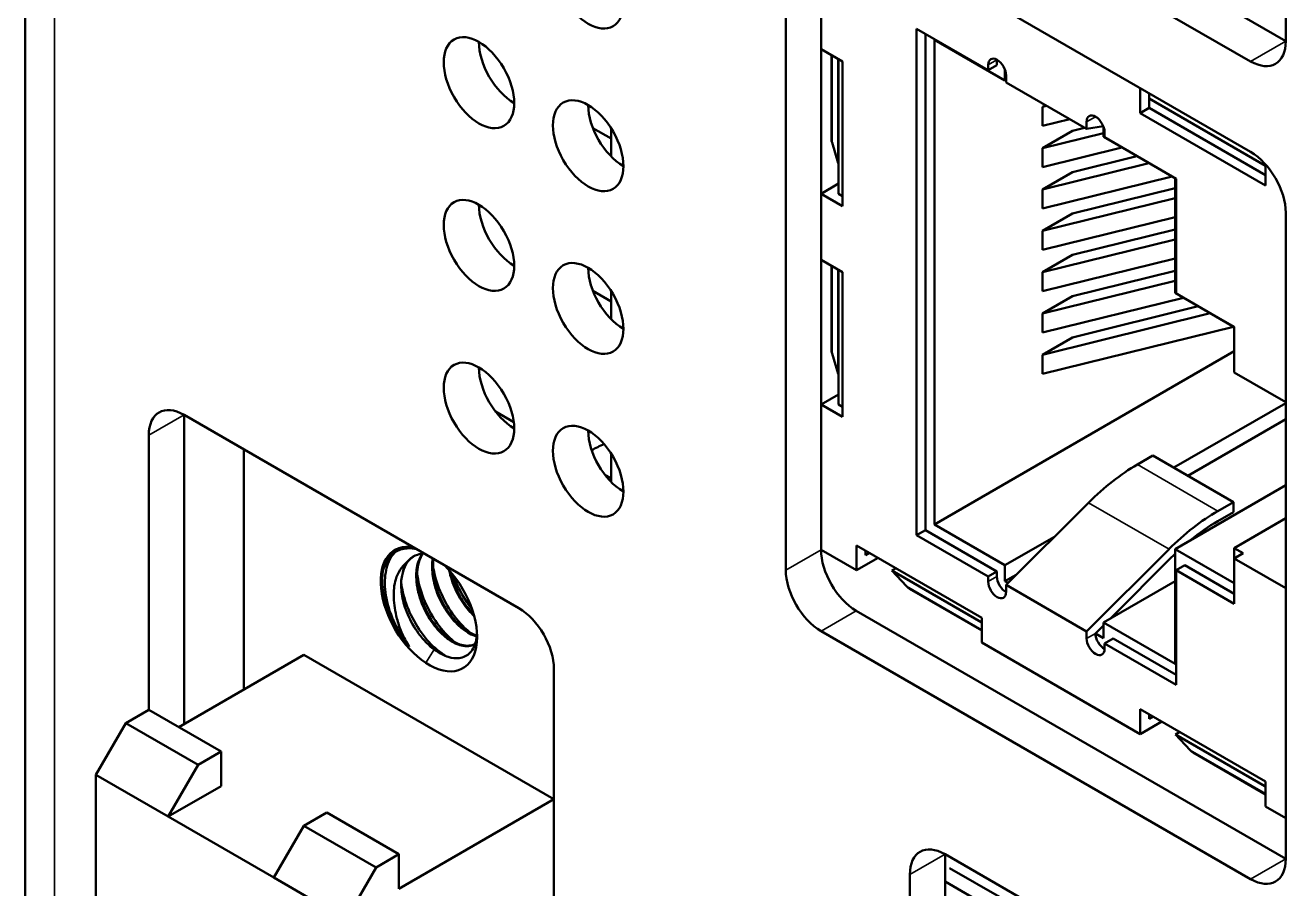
# Model space of a CAD drawing. Header units: millimetres. Extents: x 1391 to 4749, y -272 to 879.
# Drawn here: x 2422.84 to 2448.14, y 675.66 to 692.99 of the extents above; entities that cross this region are included whole.
import ezdxf

# ---------------------------------------------------------------- set-up
doc = ezdxf.new("R2010")
doc.units = ezdxf.units.MM
doc.header["$LTSCALE"] = 3
doc.layers.add('외형선(ISO)', color=7, linetype='Continuous', lineweight=50)
doc.layers.add('좁은 외형선(ISO)', color=7, linetype='Continuous', lineweight=35)

msp = doc.modelspace()

# ---------------------------------------------------------------- linework, layer by layer
at = {"layer": '외형선(ISO)', "color": 0}
for p, q in [((2422.838, 589.758), (2422.838, 738.36)), ((2448.139, 705.638), (2448.139, 692.677)), ((2439.518, 697.654), (2448.139, 692.677)), ((2447.432, 692.268), (2438.811, 697.246)), ((2438.811, 695.429), (2438.811, 682.467)), ((2438.811, 695.429), (2447.432, 690.452)), ((2438.811, 695.429), (2438.811, 692.515)), ((2438.104, 682.059), (2438.104, 695.021)), ((2440.729, 682.76), (2440.729, 692.922)), ((2440.729, 692.922), (2442.166, 692.092)), ((2440.905, 682.861), (2440.905, 692.82)), ((2438.811, 692.515), (2439.242, 692.266)), ((2441.085, 692.702), (2441.085, 682.975)), ((2442.503, 691.883), (2441.085, 692.702)), ((2439.02, 690.713), (2439.02, 692.394)), ((2439.151, 692.318), (2439.157, 692.3)), ((2439.157, 692.3), (2439.163, 692.304)), ((2439.157, 690.226), (2439.157, 692.3)), ((2439.163, 689.612), (2439.163, 692.312)), ((2439.242, 689.363), (2439.242, 692.266)), ((2442.342, 692.194), (2442.342, 692.297)), ((2442.166, 692.092), (2442.166, 692.196)), ((2442.342, 692.194), (2442.166, 692.092)), ((2442.503, 692.099), (2442.503, 691.883)), ((2442.525, 691.988), (2442.525, 691.846)), ((2442.503, 691.883), (2442.525, 691.895)), ((2444.141, 690.913), (2442.525, 691.846)), ((2445.219, 691.231), (2445.219, 691.729)), ((2445.395, 691.52), (2445.395, 691.628)), ((2445.395, 691.52), (2445.395, 691.333)), ((2447.734, 690.17), (2445.395, 691.52)), ((2443.313, 691.391), (2443.256, 691.358)), ((2443.336, 691.378), (2443.256, 691.358)), ((2443.256, 691.358), (2443.256, 690.974)), ((2445.395, 691.333), (2445.219, 691.231)), ((2447.734, 689.78), (2445.219, 691.231)), ((2447.734, 689.983), (2445.395, 691.333)), ((2443.802, 691.109), (2443.256, 690.974)), ((2444.141, 691.055), (2444.141, 690.913)), ((2444.141, 690.913), (2444.477, 690.965)), ((2444.357, 691.134), (2444.317, 691.157)), ((2434.231, 690.929), (2434.596, 690.718)), ((2434.596, 690.361), (2434.596, 690.93)), ((2443.859, 690.877), (2443.256, 690.529)), ((2444.479, 690.83), (2443.256, 690.529)), ((2443.859, 690.877), (2444.101, 690.936)), ((2444.479, 690.752), (2444.479, 690.959)), ((2445.916, 689.923), (2444.479, 690.752)), ((2444.501, 690.848), (2444.501, 690.744)), ((2444.501, 690.744), (2445.937, 689.914)), ((2439.032, 690.637), (2439.157, 690.226)), ((2444.85, 690.538), (2443.256, 690.145)), ((2443.256, 690.529), (2443.256, 690.145)), ((2439.157, 690.226), (2439.163, 690.23)), ((2445.391, 690.226), (2443.256, 689.699)), ((2443.859, 690.047), (2445.149, 690.365)), ((2443.859, 690.047), (2443.256, 689.699)), ((2445.857, 689.957), (2443.256, 689.315)), ((2447.734, 689.78), (2447.734, 690.199)), ((2438.811, 689.612), (2439.163, 689.815)), ((2443.256, 689.699), (2443.256, 689.315)), ((2443.859, 689.218), (2445.916, 689.725)), ((2445.916, 687.621), (2445.916, 689.923)), ((2445.937, 689.914), (2445.937, 687.612)), ((2438.811, 689.612), (2439.242, 689.363)), ((2438.811, 689.612), (2438.811, 688.284)), ((2439.242, 689.566), (2439.163, 689.612)), ((2445.916, 689.526), (2443.256, 688.869)), ((2443.859, 689.218), (2443.256, 688.869)), ((2448.139, 689.227), (2448.139, 676.265)), ((2445.916, 689.142), (2443.256, 688.486)), ((2443.256, 688.869), (2443.256, 688.486)), ((2445.916, 688.696), (2443.256, 688.04)), ((2443.859, 688.388), (2445.916, 688.896)), ((2438.811, 688.284), (2439.242, 688.036)), ((2443.859, 688.388), (2443.256, 688.04)), ((2445.916, 688.313), (2443.256, 687.656)), ((2439.02, 686.482), (2439.02, 688.164)), ((2439.151, 688.088), (2439.157, 688.07)), ((2439.157, 688.07), (2439.163, 688.073)), ((2439.157, 685.996), (2439.157, 688.07)), ((2439.163, 685.381), (2439.163, 688.081)), ((2439.242, 685.132), (2439.242, 688.036)), ((2443.256, 688.04), (2443.256, 687.656)), ((2443.859, 687.559), (2445.916, 688.066)), ((2445.916, 687.867), (2443.256, 687.21)), ((2434.231, 687.663), (2434.596, 687.452)), ((2434.596, 687.095), (2434.596, 687.664)), ((2443.859, 687.559), (2443.256, 687.21)), ((2446.083, 687.524), (2443.256, 686.827)), ((2445.916, 687.621), (2447.101, 686.936)), ((2445.937, 687.612), (2447.105, 686.938)), ((2446.624, 687.212), (2443.256, 686.381)), ((2443.256, 687.21), (2443.256, 686.827)), ((2443.859, 686.729), (2446.382, 687.352)), ((2447.09, 686.943), (2443.256, 685.997)), ((2447.101, 686.936), (2447.101, 686.231)), ((2447.105, 686.938), (2447.105, 686.026)), ((2443.859, 686.729), (2443.256, 686.381)), ((2441.085, 682.975), (2447.101, 686.449)), ((2439.032, 686.406), (2439.157, 685.996)), ((2443.256, 686.381), (2443.256, 685.997)), ((2447.101, 686.231), (2447.105, 686.229)), ((2439.157, 685.996), (2439.163, 685.999)), ((2447.105, 686.026), (2448.139, 685.429)), ((2438.811, 685.381), (2439.163, 685.584)), ((2445.894, 684.114), (2448.139, 685.41)), ((2426.026, 685.174), (2426.026, 678.968)), ((2426.026, 685.174), (2432.744, 681.296)), ((2432.644, 685.027), (2432.279, 685.238)), ((2438.811, 685.381), (2439.242, 685.132)), ((2438.811, 685.381), (2438.811, 682.467)), ((2439.242, 685.335), (2439.163, 685.381)), ((2446.173, 683.953), (2448.139, 685.088)), ((2425.319, 679.254), (2425.319, 684.766)), ((2427.228, 684.48), (2427.228, 679.663)), ((2434.596, 683.829), (2434.596, 684.398)), ((2445.472, 684.358), (2445.16, 684.177)), ((2447.089, 683.424), (2445.472, 684.358)), ((2434.596, 683.9), (2434.471, 683.972)), ((2445.916, 682.477), (2448.139, 683.761)), ((2444.178, 683.41), (2442.525, 681.761)), ((2447.089, 683.424), (2446.776, 683.244)), ((2447.089, 683.221), (2447.089, 683.424)), ((2446.776, 683.041), (2447.089, 683.221)), ((2441.085, 682.975), (2442.503, 682.156)), ((2447.101, 682.498), (2448.139, 683.097)), ((2440.905, 682.861), (2440.729, 682.76)), ((2442.166, 681.93), (2440.729, 682.76)), ((2442.342, 682.032), (2440.905, 682.861)), ((2442.503, 682.156), (2443.494, 682.728)), ((2438.811, 682.467), (2439.526, 682.054)), ((2439.526, 682.054), (2439.526, 682.552)), ((2442.04, 681.1), (2439.526, 682.552)), ((2439.702, 682.359), (2439.702, 682.451)), ((2439.702, 682.359), (2439.781, 682.405)), ((2445.795, 682.477), (2444.141, 680.828)), ((2447.101, 681.793), (2445.916, 682.477)), ((2445.916, 680.175), (2445.916, 682.477)), ((2447.281, 682.395), (2447.101, 682.498)), ((2447.101, 682.498), (2447.101, 681.793)), ((2447.281, 682.395), (2447.105, 682.293)), ((2439.526, 682.054), (2439.957, 682.303)), ((2442.503, 682.156), (2442.503, 681.835)), ((2444.613, 681.083), (2445.855, 682.321)), ((2446.113, 682.156), (2445.937, 682.054)), ((2447.105, 681.584), (2446.113, 682.156)), ((2448.139, 681.696), (2447.105, 682.293)), ((2447.105, 682.293), (2447.105, 681.38)), ((2440.231, 682.047), (2440.316, 682.096)), ((2440.524, 681.733), (2440.231, 682.047)), ((2442.027, 681.01), (2440.231, 682.047)), ((2442.342, 682.032), (2442.166, 681.93)), ((2442.166, 681.826), (2442.166, 681.93)), ((2442.342, 681.928), (2442.342, 682.032)), ((2442.503, 681.835), (2442.729, 681.965)), ((2447.105, 681.38), (2445.937, 682.054)), ((2445.937, 682.054), (2445.937, 679.752)), ((2442.04, 680.844), (2440.584, 681.685)), ((2442.503, 681.835), (2442.564, 681.8)), ((2444.141, 680.828), (2442.525, 681.761)), ((2442.525, 681.761), (2442.525, 681.619)), ((2444.479, 681.005), (2445.916, 681.835)), ((2439.518, 681.242), (2448.139, 676.265)), ((2442.04, 680.603), (2442.04, 681.1)), ((2442.027, 681.01), (2442.04, 681.017)), ((2442.04, 680.996), (2442.027, 681.01)), ((2444.317, 680.787), (2444.479, 680.949)), ((2444.479, 681.005), (2445.916, 680.175)), ((2444.479, 680.694), (2444.479, 681.005)), ((2447.432, 675.857), (2438.811, 680.834)), ((2442.04, 680.603), (2445.219, 678.767)), ((2444.141, 680.828), (2444.141, 680.686)), ((2444.317, 680.787), (2444.479, 680.694)), ((2444.677, 680.684), (2444.501, 680.582)), ((2445.937, 679.956), (2444.677, 680.684)), ((2425.92, 678.907), (2428.43, 680.357)), ((2428.43, 680.357), (2433.451, 677.458)), ((2445.937, 679.752), (2444.501, 680.582)), ((2444.501, 680.582), (2444.501, 680.478)), ((2433.451, 680.071), (2433.451, 653.616)), ((2425.319, 679.254), (2424.859, 678.989)), ((2426.769, 678.417), (2425.319, 679.254)), ((2445.219, 678.767), (2445.219, 679.265)), ((2447.734, 677.813), (2445.219, 679.265)), ((2445.395, 679.072), (2445.395, 679.163)), ((2445.395, 679.072), (2445.474, 679.118)), ((2424.258, 677.948), (2424.859, 678.989)), ((2426.309, 678.152), (2424.859, 678.989)), ((2445.219, 678.767), (2445.65, 679.016)), ((2445.925, 678.76), (2446.009, 678.809)), ((2446.217, 678.446), (2445.925, 678.76)), ((2447.721, 677.723), (2445.925, 678.76)), ((2426.309, 678.152), (2426.769, 678.417)), ((2426.769, 678.417), (2426.769, 677.723)), ((2447.734, 677.557), (2446.277, 678.398)), ((2426.309, 678.152), (2425.708, 677.111)), ((2425.708, 677.111), (2424.258, 677.948)), ((2424.258, 677.948), (2424.258, 660.312)), ((2447.734, 677.316), (2447.734, 677.813)), ((2425.708, 677.111), (2426.769, 677.723)), ((2447.721, 677.723), (2447.734, 677.73)), ((2447.734, 677.709), (2447.721, 677.723)), ((2433.451, 677.458), (2430.339, 675.662)), ((2447.734, 677.316), (2448.139, 677.081)), ((2427.829, 675.886), (2425.708, 677.111)), ((2428.43, 676.927), (2428.89, 677.193)), ((2430.339, 676.356), (2428.89, 677.193)), ((2428.43, 676.927), (2427.829, 675.886)), ((2428.43, 676.927), (2429.88, 676.09)), ((2429.88, 676.09), (2430.339, 676.356)), ((2430.339, 676.356), (2430.339, 675.662)), ((2441.3, 676.356), (2441.3, 670.15)), ((2441.3, 676.356), (2448.017, 672.477)), ((2429.88, 676.09), (2429.279, 675.049)), ((2441.392, 676.078), (2442.438, 675.474)), ((2429.279, 675.049), (2427.829, 675.886)), ((2440.592, 670.436), (2440.592, 675.947)), ((2442.155, 675.311), (2441.3, 675.805))]:
    msp.add_line(p, q, dxfattribs=at)
for centre in [(2434.137, 693.841), (2431.945, 691.841), (2434.137, 690.575), (2431.945, 688.575), (2434.137, 687.309), (2431.945, 685.309), (2434.137, 684.043)]:
    msp.add_ellipse(centre, major_axis=(-0.5, 0.866), ratio=0.57735, dxfattribs=at)
for centre, major_axis, start_param, end_param in [((2432.652, 692.249), (0.5, -0.866), 3.926991, 5.497787), ((2447.432, 693.085), (0.5, -0.866), 5.497787, 7.068583), ((2442.345, 692.092), (-0.127, 0.22), 3.926991, 7.068583), ((2442.521, 692.194), (0.127, -0.22), 3.907186, 3.926991), ((2434.844, 690.983), (0.5, -0.866), 3.926991, 5.497787), ((2444.321, 690.951), (-0.127, 0.22), 3.926991, 7.068583), ((2444.497, 691.053), (0.127, -0.22), 3.907186, 3.926991), ((2439.777, 690.713), (-0.757, 0), 0, 0.174533), ((2447.432, 689.635), (-0.5, 0.866), 3.926991, 5.497787), ((2432.652, 688.983), (0.5, -0.866), 3.926991, 5.497787), ((2434.844, 687.717), (0.5, -0.866), 3.926991, 5.497787), ((2439.777, 686.482), (-0.757, 0), 0, 0.174533), ((2432.652, 685.717), (0.5, -0.866), 3.926991, 5.497787), ((2426.026, 684.357), (-0.5, 0.866), 5.497787, 7.068583), ((2434.844, 684.451), (0.5, -0.866), 3.926991, 5.497787), ((2436.244, 683.194), (3, 0), 2.208615, 2.317333), ((2445.16, 680.863), (-2.029, -3.515), 3.926991, 4.276057), ((2446.776, 679.93), (-2.029, -3.515), 3.926991, 4.276057), ((2446.776, 679.93), (1.905, 3.3), 0.785398, 0.992326), ((2430.94, 681.275), (-0.684, 1.186), 5.816632, 8.576548), ((2439.518, 682.059), (-0.5, 0.866), 0.785398, 2.356194), ((2446.776, 679.93), (1.905, 3.3), 1.110407, 1.134464), ((2431.153, 681.398), (-0.534, 0.926), 0.258212, 0.610976), ((2430.94, 681.275), (0.684, -1.186), 5.434955, 8.320535), ((2438.811, 681.651), (0.5, -0.866), 3.926991, 5.497787), ((2442.521, 681.824), (0.127, -0.22), 3.926991, 5.517592), ((2440.962, 682.341), (-0.378, -0.656), 6.108652, 6.283185), ((2442.345, 681.723), (0.127, -0.22), 3.926991, 7.068583), ((2432.744, 680.479), (-0.5, 0.866), 3.926991, 5.497787), ((2444.321, 680.582), (0.127, -0.22), 3.926991, 7.068583), ((2444.497, 680.684), (0.127, -0.22), 3.926991, 5.517592), ((2446.656, 679.053), (-0.378, -0.656), 6.108652, 6.283185), ((2441.3, 675.539), (-0.5, 0.866), 5.497787, 7.068583), ((2447.432, 676.673), (0.5, -0.866), 5.497787, 7.068583)]:
    msp.add_ellipse(centre, major_axis=major_axis, ratio=0.57735, start_param=start_param, end_param=end_param, dxfattribs=at)
for points, knots in [([(2430.69, 682.481), (2430.588, 682.502), (2430.491, 682.501), (2430.319, 682.455), (2430.244, 682.412), (2430.117, 682.286), (2430.067, 682.202), (2430.033, 682.102)], [0.0424895, 0.0424895, 0.0424895, 0.0424895, 0.0859375, 0.0859375, 0.1288493, 0.1288493, 0.173431, 0.173431, 0.173431, 0.173431]), ([(2430.546, 680.521), (2430.483, 680.601), (2430.423, 680.688), (2430.312, 680.871), (2430.261, 680.969), (2430.154, 681.22), (2430.105, 681.379), (2430.052, 681.712), (2430.05, 681.871), (2430.092, 682.128), (2430.13, 682.247), (2430.219, 682.37), (2430.236, 682.391), (2430.254, 682.41)], [-1.6821637, -1.6821637, -1.6821637, -1.6821637, -1.6500608, -1.6500608, -1.6174121, -1.6174121, -1.5677708, -1.5677708, -1.5194924, -1.5194924, -1.4793312, -1.4793312, -1.4704639, -1.4704639, -1.4704639, -1.4704639]), ([(2430.499, 682.214), (2430.516, 682.235), (2430.533, 682.255), (2430.598, 682.315), (2430.651, 682.346), (2430.753, 682.38), (2430.799, 682.389), (2430.848, 682.39)], [0.00007767, 0.00007767, 0.00007767, 0.00007767, 0.01229046, 0.01229046, 0.04157717, 0.04157717, 0.06288299, 0.06288299, 0.06288299, 0.06288299]), ([(2430.81, 682.388), (2430.787, 682.355), (2430.766, 682.319), (2430.726, 682.228), (2430.709, 682.17), (2430.691, 682.061), (2430.687, 682.012), (2430.686, 681.961)], [-0.0594889, -0.0594889, -0.0594889, -0.0594889, -0.04157981, -0.04157981, -0.01772607, -0.01772607, -0.00004608, -0.00004608, -0.00004608, -0.00004608]), ([(2430.499, 682.214), (2430.448, 682.173), (2430.402, 682.122), (2430.327, 682.007), (2430.297, 681.943), (2430.241, 681.76), (2430.229, 681.635), (2430.241, 681.369), (2430.264, 681.227), (2430.323, 680.996), (2430.354, 680.903), (2430.435, 680.71), (2430.486, 680.611), (2430.546, 680.521)], [-0.2052971, -0.2052971, -0.2052971, -0.2052971, -0.1771195, -0.1771195, -0.1499367, -0.1499367, -0.106524, -0.106524, -0.0636076, -0.0636076, -0.0343101, -0.0343101, -0.0006124, -0.0006124, -0.0006124, -0.0006124]), ([(2430.64, 682.336), (2430.621, 682.324), (2430.602, 682.311), (2430.543, 682.26), (2430.506, 682.215), (2430.446, 682.109), (2430.423, 682.047), (2430.408, 681.979)], [0.24906325, 0.24906325, 0.24906325, 0.24906325, 0.25991163, 0.25991163, 0.28587702, 0.28587702, 0.31279909, 0.31279909, 0.31279909, 0.31279909]), ([(2430.788, 682.335), (2430.762, 682.284), (2430.742, 682.227), (2430.713, 682.103), (2430.706, 682.036), (2430.705, 681.965)], [0.00003695, 0.00003695, 0.00003695, 0.00003695, 0.02469706, 0.02469706, 0.04934461, 0.04934461, 0.04934461, 0.04934461]), ([(2431.005, 682.138), (2431.004, 682.086), (2431.007, 682.032), (2431.021, 681.917), (2431.032, 681.857), (2431.062, 681.729), (2431.083, 681.661), (2431.134, 681.528), (2431.164, 681.462), (2431.238, 681.321), (2431.283, 681.248), (2431.359, 681.143), (2431.387, 681.107), (2431.443, 681.041), (2431.471, 681.01), (2431.559, 680.922), (2431.62, 680.871), (2431.682, 680.83)], [-0.1629169, -0.1629169, -0.1629169, -0.1629169, -0.1447015, -0.1447015, -0.1252842, -0.1252842, -0.1037311, -0.1037311, -0.0821079, -0.0821079, -0.0560095, -0.0560095, -0.0419, -0.0419, -0.0281382, -0.0281382, -0.0000667, -0.0000667, -0.0000667, -0.0000667]), ([(2431.023, 682.142), (2431.022, 682.084), (2431.026, 682.025), (2431.043, 681.905), (2431.055, 681.845), (2431.104, 681.654), (2431.155, 681.525), (2431.282, 681.284), (2431.356, 681.174), (2431.479, 681.03), (2431.522, 680.986), (2431.61, 680.906), (2431.656, 680.871), (2431.701, 680.841)], [0.0000034, 0.0000034, 0.0000034, 0.0000034, 0.0197912, 0.0197912, 0.0392879, 0.0392879, 0.0806973, 0.0806973, 0.1211805, 0.1211805, 0.1415867, 0.1415867, 0.1621826, 0.1621826, 0.1621826, 0.1621826]), ([(2431.023, 682.159), (2431.036, 682.057), (2431.062, 681.921), (2431.175, 681.597), (2431.252, 681.438), (2431.439, 681.141), (2431.544, 681.011), (2431.69, 680.87), (2431.732, 680.832), (2431.781, 680.793)], [1.2197354, 1.2197354, 1.2197354, 1.2197354, 1.2499062, 1.2499062, 1.2799513, 1.2799513, 1.3113777, 1.3113777, 1.3205893, 1.3205893, 1.3205893, 1.3205893]), ([(2430.033, 682.102), (2430.008, 682.004), (2430, 681.892), (2430.012, 681.629), (2430.039, 681.474), (2430.129, 681.19), (2430.185, 681.063), (2430.342, 680.785), (2430.441, 680.645), (2430.546, 680.521)], [0.0000575, 0.0000575, 0.0000575, 0.0000575, 0.0431425, 0.0431425, 0.0941527, 0.0941527, 0.1362417, 0.1362417, 0.1837266, 0.1837266, 0.1837266, 0.1837266]), ([(2430.408, 681.979), (2430.388, 681.895), (2430.38, 681.801), (2430.39, 681.592), (2430.411, 681.476), (2430.464, 681.296), (2430.488, 681.232), (2430.573, 681.033), (2430.648, 680.902), (2430.783, 680.718), (2430.836, 680.656), (2430.942, 680.548), (2430.995, 680.502), (2431.048, 680.463)], [0.0000318, 0.0000318, 0.0000318, 0.0000318, 0.034577, 0.034577, 0.0721473, 0.0721473, 0.092808, 0.092808, 0.1374402, 0.1374402, 0.1631401, 0.1631401, 0.1867951, 0.1867951, 0.1867951, 0.1867951]), ([(2430.686, 681.961), (2430.685, 681.898), (2430.689, 681.832), (2430.706, 681.715), (2430.716, 681.666), (2430.746, 681.541), (2430.77, 681.465), (2430.823, 681.328), (2430.851, 681.266), (2430.925, 681.126), (2430.973, 681.05), (2431.064, 680.927), (2431.105, 680.878), (2431.186, 680.792), (2431.227, 680.753), (2431.299, 680.692), (2431.332, 680.668), (2431.364, 680.647)], [-0.1637368, -0.1637368, -0.1637368, -0.1637368, -0.1415377, -0.1415377, -0.1256857, -0.1256857, -0.1014852, -0.1014852, -0.081264, -0.081264, -0.0539013, -0.0539013, -0.0337589, -0.0337589, -0.0148685, -0.0148685, -0.0001066, -0.0001066, -0.0001066, -0.0001066]), ([(2430.705, 681.965), (2430.703, 681.843), (2430.722, 681.712), (2430.792, 681.459), (2430.839, 681.339), (2430.943, 681.139), (2430.994, 681.057), (2431.099, 680.916), (2431.152, 680.856), (2431.264, 680.746), (2431.323, 680.697), (2431.383, 680.658)], [0.0000088, 0.0000088, 0.0000088, 0.0000088, 0.0424423, 0.0424423, 0.0810001, 0.0810001, 0.1102252, 0.1102252, 0.1358164, 0.1358164, 0.1630625, 0.1630625, 0.1630625, 0.1630625]), ([(2431.469, 680.607), (2431.401, 680.66), (2431.333, 680.721), (2431.149, 680.918), (2431.055, 681.055), (2430.892, 681.341), (2430.819, 681.509), (2430.738, 681.782), (2430.717, 681.88), (2430.705, 681.973)], [-0.2251063, -0.2251063, -0.2251063, -0.2251063, -0.203329, -0.203329, -0.1631678, -0.1631678, -0.1148894, -0.1148894, -0.0847462, -0.0847462, -0.0847462, -0.0847462]), ([(2431.349, 682.053), (2431.355, 682.021), (2431.362, 681.989), (2431.405, 681.828), (2431.455, 681.699), (2431.582, 681.458), (2431.656, 681.347), (2431.774, 681.21), (2431.811, 681.171), (2431.849, 681.135)], [-0.1331404, -0.1331404, -0.1331404, -0.1331404, -0.1228921, -0.1228921, -0.0814886, -0.0814886, -0.0410066, -0.0410066, -0.0232166, -0.0232166, -0.0232166, -0.0232166]), ([(2431.839, 681.173), (2431.827, 681.185), (2431.815, 681.197), (2431.747, 681.269), (2431.694, 681.336), (2431.607, 681.464), (2431.571, 681.522), (2431.474, 681.706), (2431.423, 681.837), (2431.384, 681.986), (2431.379, 682.005), (2431.375, 682.023)], [-0.1358346, -0.1358346, -0.1358346, -0.1358346, -0.1301451, -0.1301451, -0.1032456, -0.1032456, -0.0826237, -0.0826237, -0.0406587, -0.0406587, -0.034808, -0.034808, -0.034808, -0.034808]), ([(2431.434, 681.952), (2431.443, 681.925), (2431.453, 681.897), (2431.527, 681.709), (2431.608, 681.554), (2431.738, 681.361), (2431.773, 681.314), (2431.808, 681.27)], [0.47894221, 0.47894221, 0.47894221, 0.47894221, 0.48540822, 0.48540822, 0.52180985, 0.52180985, 0.535245, 0.535245, 0.535245, 0.535245]), ([(2431.295, 680.326), (2431.263, 680.344), (2431.23, 680.365), (2431.073, 680.476), (2430.963, 680.583), (2430.756, 680.841), (2430.658, 680.997), (2430.509, 681.308), (2430.453, 681.462), (2430.403, 681.679), (2430.392, 681.745), (2430.385, 681.809)], [-1.012587, -1.012587, -1.012587, -1.012587, -0.999231, -0.999231, -0.9482431, -0.9482431, -0.8918482, -0.8918482, -0.8413301, -0.8413301, -0.8192223, -0.8192223, -0.8192223, -0.8192223]), ([(2431.907, 680.781), (2431.905, 680.739), (2431.899, 680.698), (2431.87, 680.553), (2431.827, 680.465), (2431.708, 680.341), (2431.634, 680.303), (2431.481, 680.282), (2431.405, 680.29), (2431.252, 680.338), (2431.174, 680.377), (2431.097, 680.428)], [-0.1784126, -0.1784126, -0.1784126, -0.1784126, -0.1617106, -0.1617106, -0.1148049, -0.1148049, -0.0703622, -0.0703622, -0.0342019, -0.0342019, -0.00006, -0.00006, -0.00006, -0.00006]), ([(2431.869, 680.577), (2431.838, 680.558), (2431.804, 680.544), (2431.724, 680.528), (2431.679, 680.528), (2431.585, 680.542), (2431.537, 680.556), (2431.447, 680.596), (2431.405, 680.619), (2431.364, 680.647)], [0.08750999, 0.08750999, 0.08750999, 0.08750999, 0.10880972, 0.10880972, 0.13227574, 0.13227574, 0.15496914, 0.15496914, 0.17404743, 0.17404743, 0.17404743, 0.17404743]), ([(2431.383, 680.658), (2431.443, 680.618), (2431.503, 680.587), (2431.609, 680.552), (2431.655, 680.543), (2431.761, 680.538), (2431.819, 680.55), (2431.868, 680.577)], [0.00003114, 0.00003114, 0.00003114, 0.00003114, 0.02758778, 0.02758778, 0.04991293, 0.04991293, 0.08223375, 0.08223375, 0.08223375, 0.08223375]), ([(2431.902, 680.729), (2431.878, 680.735), (2431.853, 680.743), (2431.78, 680.772), (2431.731, 680.798), (2431.682, 680.83)], [0.14005191, 0.14005191, 0.14005191, 0.14005191, 0.1517998, 0.1517998, 0.17413205, 0.17413205, 0.17413205, 0.17413205]), ([(2431.048, 680.463), (2431.056, 680.457), (2431.064, 680.451), (2431.081, 680.439), (2431.089, 680.434), (2431.097, 680.428)], [0.000040169, 0.000040169, 0.000040169, 0.000040169, 0.0036464, 0.0036464, 0.007257218, 0.007257218, 0.007257218, 0.007257218])]:
    msp.add_open_spline(points, degree=3, knots=knots, dxfattribs=at)
for points in [[(2430.788, 682.335), (2430.799, 682.354), (2430.81, 682.372), (2430.821, 682.389)], [(2430.036, 682.111), (2430.035, 682.108), (2430.034, 682.105), (2430.033, 682.102)], [(2431.018, 682.292), (2431.009, 682.243), (2431.005, 682.192), (2431.005, 682.138)], [(2431.033, 682.283), (2431.026, 682.238), (2431.023, 682.191), (2431.023, 682.142)], [(2431.701, 680.841), (2431.77, 680.796), (2431.838, 680.763), (2431.904, 680.744)]]:
    msp.add_open_spline(points, degree=3, dxfattribs=at)
at = {"layer": '좁은 외형선(ISO)', "color": 0}
for p, q in [((2423.424, 737.544), (2423.424, 588.942)), ((2448.139, 692.677), (2447.432, 692.268)), ((2439.032, 690.637), (2439.032, 692.388)), ((2442.342, 692.297), (2442.166, 692.196)), ((2444.141, 691.055), (2444.317, 691.157)), ((2439.032, 686.406), (2439.032, 688.157)), ((2425.319, 684.766), (2426.026, 685.174)), ((2446.776, 683.244), (2445.16, 684.177)), ((2445.795, 682.477), (2444.178, 683.41)), ((2438.811, 682.467), (2438.104, 682.059)), ((2442.342, 681.928), (2442.166, 681.826)), ((2442.04, 680.858), (2440.524, 681.733)), ((2438.811, 680.834), (2439.518, 681.242)), ((2444.141, 680.686), (2444.317, 680.787)), ((2431.048, 680.463), (2430.88, 680.195)), ((2447.734, 677.571), (2446.217, 678.446)), ((2440.592, 675.947), (2441.3, 676.356)), ((2448.139, 676.265), (2447.432, 675.857))]:
    msp.add_line(p, q, dxfattribs=at)

doc.saveas('drawing.dxf')
